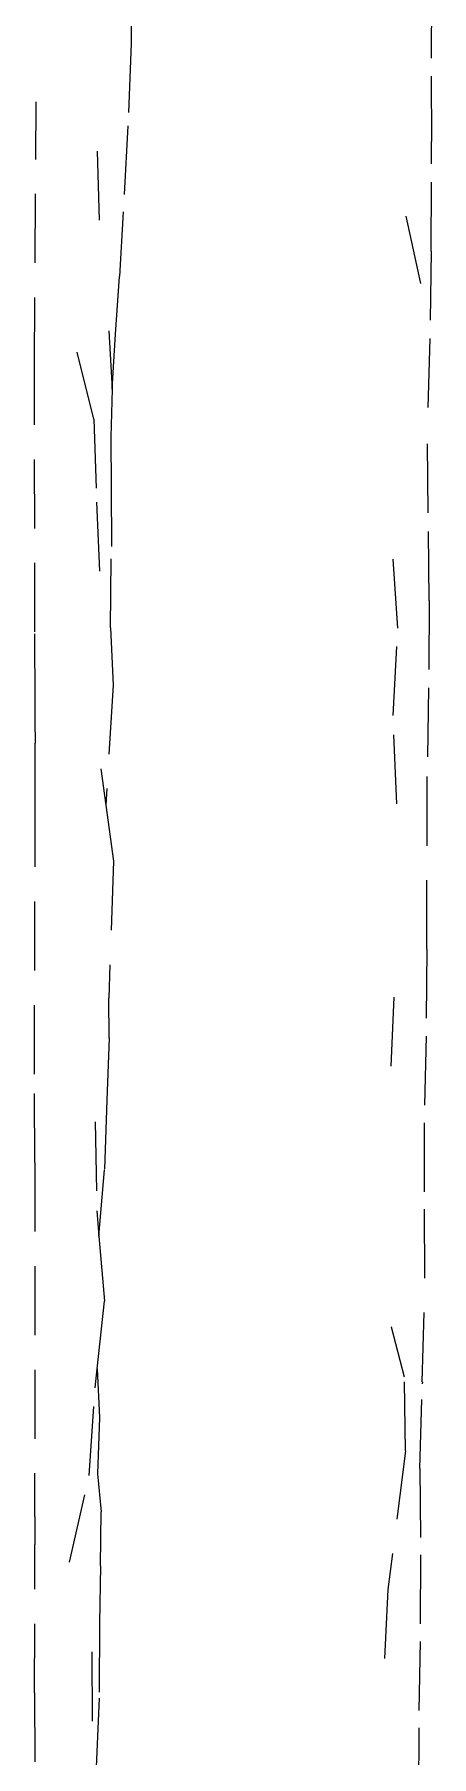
# Model space of a CAD drawing. Header units: millimetres. Extents: x 0 to 460473, y -68369 to 85219.
# Drawn here: x 228579.5 to 228615.4, y -30162.8 to -30006.9 of the extents above; entities that cross this region are included whole.
import ezdxf

# ---------------------------------------------------------------- set-up
doc = ezdxf.new("R2010")
doc.units = ezdxf.units.MM
doc.header["$LTSCALE"] = 50
doc.linetypes.add('HIDDEN2', pattern=[0.1875, 0.125, -0.0625])
doc.layers.add('hid', color=8, linetype='HIDDEN2')

msp = doc.modelspace()

# ---------------------------------------------------------------- linework, layer by layer
at = {"layer": 'hid'}
for p, q in [((228588.27939421, -30002.19566295), (228588.2200699, -30007.74508751)), ((228615.39460448, -30002.82993111), (228615.38427272, -30010.72556666)), ((228588.2200699, -30007.74508751), (228587.92444818, -30015.20200373)), ((228615.38427272, -30010.72556666), (228615.39737114, -30016.63631837)), ((228579.47873241, -30036.9986675), (228579.62471022, -30013.05134157)), ((228587.92444818, -30015.20200373), (228587.50451204, -30023.00295839)), ((228615.41226846, -30018.64032587), (228615.39737114, -30016.63631837)), ((228585.14920351, -30017.51352964), (228585.38550091, -30025.38385445)), ((228615.38593913, -30026.56633429), (228615.41226846, -30018.64032587)), ((228614.44841502, -30029.49600449), (228612.55503626, -30020.92785345)), ((228587.50451204, -30023.00295839), (228587.17622862, -30028.84073779)), ((228615.38593913, -30026.56633429), (228615.25662546, -30034.45840758)), ((228586.79561983, -30034.05943547), (228587.17622862, -30028.84073779)), ((228584.85024897, -30041.77283376), (228582.67124697, -30033.03875683)), ((228586.21037549, -30033.76076885), (228586.50399751, -30039.03608757)), ((228586.50399751, -30039.03608757), (228586.79561983, -30034.05943547)), ((228615.25662546, -30034.45840758), (228615.04732395, -30042.34560622)), ((228579.50139563, -30061.03036254), (228579.47873241, -30036.9986675)), ((228586.50399751, -30039.03608757), (228586.38534888, -30043.38259623)), ((228584.85024897, -30041.77283376), (228585.08254698, -30049.28562107)), ((228586.38534888, -30043.38259623), (228586.41367791, -30047.94583973)), ((228615.09964933, -30050.25417836), (228615.04732395, -30042.34560622)), ((228586.41367791, -30047.94583973), (228586.43034204, -30053.28846624)), ((228585.08254698, -30049.28562107), (228585.45782325, -30057.37905529)), ((228615.20496665, -30058.17099992), (228615.09964933, -30050.25417836)), ((228612.36306545, -30060.68088697), (228611.7778211, -30052.28597382)), ((228586.35768642, -30060.66907529), (228586.43034204, -30053.28846624)), ((228615.20496665, -30058.17099992), (228615.14530905, -30066.09963316)), ((228579.52281162, -30067.44128797), (228579.50139563, -30061.03036254)), ((228586.35768642, -30060.66907529), (228586.59198413, -30065.84615088)), ((228611.94246274, -30068.57877236), (228612.36306545, -30060.68088697)), ((228586.59198413, -30065.84615088), (228585.93644927, -30076.70686479)), ((228615.14530905, -30066.09963316), (228615.01199599, -30073.97839489)), ((228579.53039123, -30069.0373653), (228579.52281162, -30067.44128797)), ((228579.52054423, -30069.07192314), (228579.526889, -30071.09283772)), ((228612.25541515, -30076.58071297), (228611.94246274, -30068.57877236)), ((228579.5423894, -30077.04568047), (228579.526889, -30071.09283772)), ((228585.4838193, -30073.41705913), (228585.93644927, -30076.70686479)), ((228614.9926656, -30089.75297965), (228615.01199599, -30073.97839489)), ((228579.47173348, -30101.05712691), (228579.5423894, -30077.04568047)), ((228585.93644927, -30076.70686479), (228586.63631072, -30081.79359856)), ((228586.63631072, -30081.79359856), (228586.18971196, -30094.17917023)), ((228614.9926656, -30089.75297965), (228614.91601059, -30097.62499184)), ((228611.75015864, -30100.34111447), (228612.10210513, -30092.43310479)), ((228586.22104053, -30097.76748188), (228586.18971196, -30094.17917023)), ((228586.22104053, -30097.76748188), (228586.03206927, -30103.42546135)), ((228614.91601059, -30097.62499184), (228614.73870421, -30105.46231896)), ((228579.49539655, -30109.06694198), (228579.47173348, -30101.05712691)), ((228586.03206927, -30103.42546135), (228585.8027708, -30109.72595841)), ((228584.96256522, -30105.37794986), (228585.1052102, -30113.43426168)), ((228614.73870421, -30105.46231896), (228614.74703628, -30113.29120918)), ((228579.49539655, -30109.06694198), (228579.50460931, -30137.1767295)), ((228585.3012561, -30115.73906265), (228585.8027708, -30109.72595841)), ((228585.1052102, -30113.43426168), (228585.3012561, -30115.73906265)), ((228614.74703628, -30113.29120918), (228614.77703172, -30121.10810023)), ((228585.3012561, -30115.73906265), (228585.80210423, -30121.62725143)), ((228614.56866797, -30128.90081963), (228614.77703172, -30121.10810023)), ((228585.14234488, -30127.73174685), (228585.80210423, -30121.62725143)), ((228611.78089128, -30123.965344), (228611.76715606, -30123.94102719)), ((228612.95530873, -30128.48758435), (228611.78089128, -30123.965344)), ((228584.9572327, -30129.44451746), (228585.14234488, -30127.73174685)), ((228585.14234488, -30127.73174685), (228585.36550395, -30132.14001653)), ((228613.06962468, -30135.15911797), (228612.95530873, -30128.48758435)), ((228614.34609725, -30136.75706877), (228614.56664387, -30129.08278411)), ((228614.5866095, -30128.94316492), (228614.56664387, -30129.08278411)), ((228614.5866095, -30128.94316492), (228614.56866797, -30128.90081963)), ((228584.43131267, -30137.39546164), (228584.9572327, -30129.44451746)), ((228585.36550395, -30132.14001653), (228585.18619789, -30137.23816013)), ((228613.06962468, -30135.15911797), (228611.45686991, -30147.70574088)), ((228614.34609725, -30136.75706877), (228614.420086, -30144.58145929)), ((228579.49602452, -30141.02470363), (228579.50460931, -30137.1767295)), ((228582.63125305, -30145.22566426), (228584.43131267, -30137.39546164)), ((228585.18619789, -30137.23816013), (228585.49681732, -30140.6804195)), ((228579.51139411, -30141.07320454), (228579.49602452, -30141.02470363)), ((228579.49607523, -30141.10440865), (228579.51139411, -30141.07320454)), ((228579.49607523, -30141.10440865), (228579.50688422, -30143.62901721)), ((228585.45282401, -30145.57401491), (228585.49681732, -30140.6804195)), ((228579.49006402, -30157.06771142), (228579.50688422, -30143.62901721)), ((228614.420086, -30144.58145929), (228614.37142673, -30152.417474)), ((228585.45282401, -30145.57401491), (228585.37016991, -30150.75465275)), ((228611.45686991, -30147.70574088), (228611.08259349, -30155.55825444)), ((228585.37016991, -30150.75465275), (228585.33217569, -30157.55630227)), ((228614.37142673, -30152.417474), (228614.24811214, -30160.22686558)), ((228584.67460901, -30153.37234475), (228584.6939394, -30161.40540819)), ((228579.49006402, -30157.06771142), (228579.54038971, -30189.02597734)), ((228585.33217569, -30157.55630227), (228585.05088513, -30164.2705829)), ((228614.24811214, -30160.22686558), (228614.23078145, -30168.05088113))]:
    msp.add_line(p, q, dxfattribs=at)

doc.saveas('drawing.dxf')
